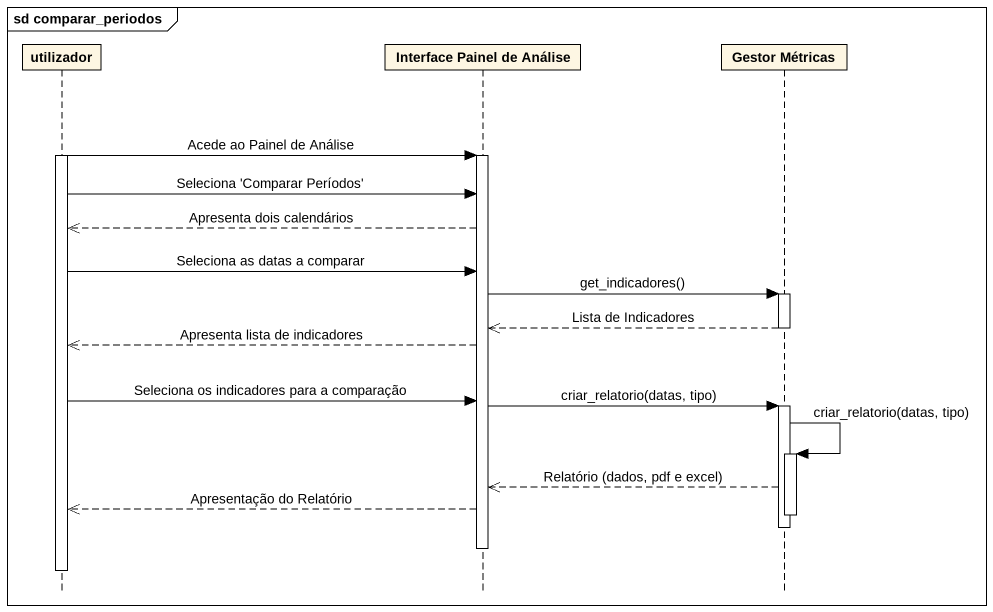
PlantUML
@startuml
mainframe sd comparar_periodos
hide footbox
participant utilizador
participant "Interface Painel de Análise" as Interface_Painel_de_Análise
participant "Gestor Métricas" as Gestor_Métricas

activate utilizador
utilizador -> Interface_Painel_de_Análise : Acede ao Painel de Análise
activate Interface_Painel_de_Análise
utilizador -> Interface_Painel_de_Análise : Seleciona 'Comparar Períodos'
Interface_Painel_de_Análise -->> utilizador : Apresenta dois calendários
utilizador -> Interface_Painel_de_Análise : Seleciona as datas a comparar
Interface_Painel_de_Análise -> Gestor_Métricas : get_indicadores()
activate Gestor_Métricas
Gestor_Métricas -->> Interface_Painel_de_Análise : Lista de Indicadores
deactivate Gestor_Métricas
Interface_Painel_de_Análise -->> utilizador : Apresenta lista de indicadores
utilizador -> Interface_Painel_de_Análise : Seleciona os indicadores para a comparação
Interface_Painel_de_Análise -> Gestor_Métricas : criar_relatorio(datas, tipo)
activate Gestor_Métricas
Gestor_Métricas -> Gestor_Métricas : criar_relatorio(datas, tipo)
activate Gestor_Métricas
Gestor_Métricas -->> Interface_Painel_de_Análise : Relatório (dados, pdf e excel)
Interface_Painel_de_Análise -->> utilizador : Apresentação do Relatório
deactivate Gestor_Métricas
deactivate Gestor_Métricas
deactivate Interface_Painel_de_Análise
deactivate utilizador
@enduml
